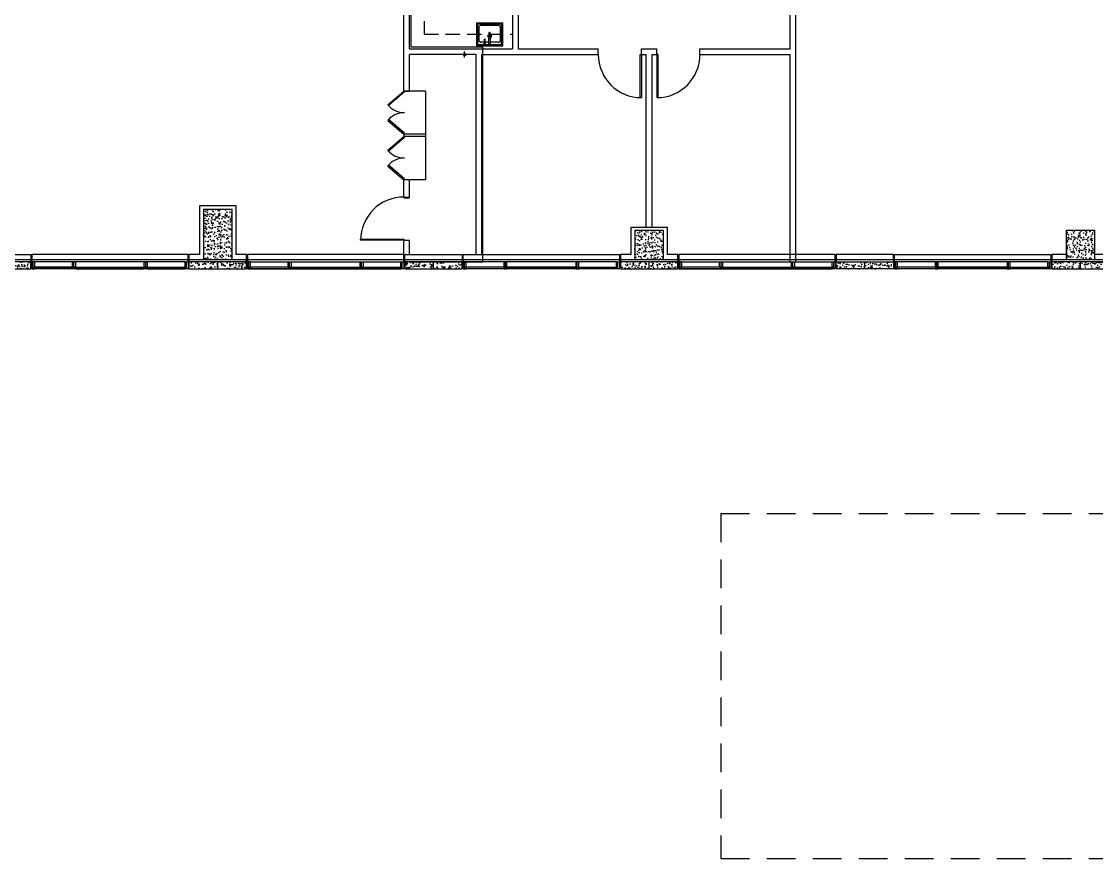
# Model space of a CAD drawing. Header units: inches. Extents: x -744 to 10613, y 1541 to 7685.
# Drawn here: x 6904 to 7801, y 4818 to 5517 of the extents above; entities that cross this region are included whole.
import ezdxf

# ---------------------------------------------------------------- set-up
doc = ezdxf.new("R2010")
doc.units = ezdxf.units.IN
doc.header["$LTSCALE"] = 96
doc.header["$MEASUREMENT"] = 0
doc.header["$PDSIZE"] = 1.5
for name, pattern in [('DASHED3', [0.4, 0.25, -0.15]), ('HIDDEN', [0.375, 0.25, -0.125]), ('HIDDEN2', [0.1875, 0.125, -0.0625])]:
    doc.linetypes.add(name, pattern=pattern)
doc.layers.get('0').update_dxf_attribs({"linetype": 'CONTINUOUS'})
doc.layers.get('DEFPOINTS').update_dxf_attribs({"linetype": 'CONTINUOUS'})
for name, color, linetype in [('A-TXT', 4, 'CONTINUOUS'), ('A_0_CONST', 11, 'CONTINUOUS'), ('A_1-8_COL', 7, 'CONTINUOUS'), ('A_1-8_COL_H', 6, 'CONTINUOUS'), ('A_1-8_CW_GLASS', 1, 'CONTINUOUS'), ('A_1-8_CW_GYP', 2, 'CONTINUOUS'), ('A_1-8_CW_MULL', 2, 'CONTINUOUS'), ('A_1-8_CW_PC', 2, 'CONTINUOUS'), ('A_1-8_CW_PC_H', 6, 'CONTINUOUS'), ('A_1-8_CW_SILL', 9, 'CONTINUOUS'), ('A_1-8_WALL_TP', 193, 'CONTINUOUS'), ('A_1_CW_GLASS', 1, 'CONTINUOUS'), ('A_1_CW_GYP', 2, 'CONTINUOUS'), ('A_1_CW_MULL', 2, 'CONTINUOUS'), ('A_1_CW_SILL', 9, 'CONTINUOUS'), ('A_1_CW_SLAB', 66, 'CONTINUOUS'), ('A_1_DR_PLN', 30, 'CONTINUOUS'), ('A_1_WALL_IN', 2, 'CONTINUOUS'), ('BUILT- IN', 1, 'CONTINUOUS'), ('I-EQUIPMENT', 1, 'CONTINUOUS'), ('overhead', 3, 'HIDDEN'), ('PR-FLA', 8, 'DASHED3')]:
    doc.layers.add(name, color=color, linetype=linetype)

# ---------------------------------------------------------------- blocks, each defined once
blk = doc.blocks.new('PRE_1-8_COL1')
at = {"layer": 'A_1-8_CW_PC_H'}
h = blk.add_hatch(dxfattribs=at)
h.set_pattern_fill('AR-CONC', color=256, style=0)
h.set_pattern_definition([(50, (-5100, -6744), (7.172602, -0.6275213), [0.75, -8.25]), (355, (-5100, -6744), (-1.3875133, 7.5219213), [0.6, -6.6]), (100.4514, (-5099.402, -6744.052), (5.785094, 6.8943954), [0.637402, -7.011421]), (46.1842, (-5100, -6742), (10.6724105, -1.65519), [1.125, -12.375]), (96.6356, (-5099.111, -6742.138), (9.346627, 9.741179), [0.956103, -10.51713]), (351.1842, (-5100, -6742), (9.34662, 9.741186), [0.9, -9.9]), (21, (-5099, -6742.5), (5.9690705, -4.026189), [0.75, -8.25]), (326, (-5099, -6742.5), (2.433153, 7.2515005), [0.6, -6.6]), (71.4514, (-5098.5026, -6742.8355), (8.4022263, 3.225305), [0.637402, -7.011421]), (37.5, (-5100, -6744), (0.12159855, 3.3289385), [0, -6.52, 0, -6.7, 0, -6.625]), (7.5, (-5100, -6744), (2.6306954, 3.9441171), [0, -3.82, 0, -6.37, 0, -2.525]), (327.5, (-5102.23, -6744), (5.3382244, -0.2255487), [0, -2.5, 0, -7.8, 0, -10.35]), (317.5, (-5103.23, -6744), (5.8318617, 1.0010498), [0, -3.25, 0, -5.18, 0, -7.35])])
h.paths.add_polyline_path([(-24, -6), (24, -6), (24, 0), (-24, 0)])
at = {"layer": 'A_0_CONST'}
blk.add_line((0, 0), (0, -6), dxfattribs=at)
at = {"layer": 'A_1-8_CW_PC'}
blk.add_lwpolyline([(-24, -6), (24, -6), (24, 0), (-24, 0)], close=True, dxfattribs=at)
blk = doc.blocks.new('MUL_1-8_EX1')
at = {"layer": 'A_0_CONST'}
blk.add_line((0, 0), (0, -6), dxfattribs=at)
at = {"layer": 'A_1-8_CW_MULL'}
blk.add_lwpolyline([(0.5, -1.5), (1.25, -1.5), (1.25, -6), (-1.25, -6), (-1.25, -1.5), (-0.5, -1.5), (-0.5, -0.5), (-1.25, -0.5), (-1.25, 0), (1.25, 0), (1.25, -0.5), (0.5, -0.5)], close=True, dxfattribs=at)
blk = doc.blocks.new('MUL_1-8_EX2')
at = {"layer": 'A_0_CONST'}
blk.add_line((0, 0), (0, -6), dxfattribs=at)
at = {"layer": 'A_1-8_CW_MULL'}
blk.add_lwpolyline([(-1.25, -6), (-1.25, 0), (1.25, 0), (1.25, -0.5), (0.5, -0.5), (0.5, -1.5), (1.25, -1.5), (1.25, -6)], close=True, dxfattribs=at)
blk = doc.blocks.new('COL_1-8_24X24')
at = {"layer": 'A_1-8_COL_H'}
h = blk.add_hatch(dxfattribs=at)
h.set_pattern_fill('AR-CONC,_I', color=256, style=2)
h.set_pattern_definition([(50, (-6180, -6718.462), (7.172602, -0.6275213), [0.75, -8.25]), (355, (-6180, -6718.462), (-1.3875133, 7.5219213), [0.6, -6.6]), (100.4514, (-6179.402, -6718.5144), (5.785094, 6.8943954), [0.637402, -7.011421]), (46.1842, (-6180, -6716.462), (10.6724105, -1.65519), [1.125, -12.375]), (96.6356, (-6179.111, -6716.6), (9.346627, 9.741179), [0.956103, -10.51713]), (351.1842, (-6180, -6716.462), (9.34662, 9.741186), [0.9, -9.9]), (21, (-6179, -6716.962), (5.9690705, -4.026189), [0.75, -8.25]), (326, (-6179, -6716.962), (2.4331533, 7.2515005), [0.6, -6.6]), (71.4514, (-6178.5026, -6717.2976), (8.4022263, 3.225305), [0.637402, -7.011421]), (37.5, (-6180, -6718.462), (0.12159855, 3.32893854), [0, -6.52, 0, -6.7, 0, -6.625]), (7.5, (-6180, -6718.462), (2.6306954, 3.9441171), [0, -3.82, 0, -6.37, 0, -2.525]), (327.5, (-6182.23, -6718.462), (5.3382244, -0.2255487), [0, -2.5, 0, -7.8, 0, -10.35]), (317.5, (-6183.23, -6718.462), (5.8318617, 1.0010498), [0, -3.25, 0, -5.18, 0, -7.35])])
h.paths.add_polyline_path([(-12, -12), (12, -12), (12, 12), (-12, 12)])
at = {"layer": 'A_0_CONST'}
blk.add_point((0, 0), dxfattribs=at)
at = {"layer": 'A_1-8_COL'}
blk.add_lwpolyline([(-12, -12), (12, -12), (12, 12), (-12, 12)], close=True, dxfattribs=at)
blk = doc.blocks.new('MUL_1_EX2')
at = {"layer": 'A_0_CONST'}
blk.add_line((0, 0), (0, -6), dxfattribs=at)
at = {"layer": 'A_1_CW_MULL'}
blk.add_lwpolyline([(-1.25, -6), (-1.25, 0), (1.25, 0), (1.25, -0.5), (0.5, -0.5), (0.5, -1.5), (1.25, -1.5), (1.25, -6)], close=True, dxfattribs=at)
blk = doc.blocks.new('MUL_1_EX1')
at = {"layer": 'A_0_CONST'}
blk.add_line((0, 0), (0, -6), dxfattribs=at)
at = {"layer": 'A_1_CW_MULL'}
blk.add_lwpolyline([(-0.5, -1.5), (-1.25, -1.5), (-1.25, -6), (1.25, -6), (1.25, -1.5), (0.5, -1.5), (0.5, -0.5), (1.25, -0.5), (1.25, 0), (-1.25, 0), (-1.25, -0.5), (-0.5, -0.5)], close=True, dxfattribs=at)
blk = doc.blocks.new('sink2219')
at = {"layer": 'I-EQUIPMENT'}
for p, q in [((-9, -4.75), (-9, -15.25)), ((-7.25, -3), (-0.6, -3)), ((-0.62, -2), (-0.38, -11)), ((0.62, -2), (0.38, -11)), ((0.6, -3), (3.48, -3)), ((3.38, -2), (3.75, -5.5)), ((4.62, -2), (4.25, -5.5)), ((4.52, -3), (7.25, -3)), ((9, -15.25), (9, -4.75)), ((-7.25, -17), (7.25, -17))]:
    blk.add_line(p, q, dxfattribs=at)
for points in [[(11, 0), (-11, 0), (-11, -19), (11, -19)], [(10, -1), (-10, -1), (-10, -18), (10, -18)]]:
    blk.add_lwpolyline(points, close=True, dxfattribs=at)
for radius in [1.5, 1]:
    blk.add_circle((0, -7.98), radius, dxfattribs=at)
for centre, radius, start, end in [((-7.25, -4.75), 1.75, 90, 180), ((0, -2), 0.625, 356.81772, 183.18228), ((4, -2), 0.625, 347.76899, 192.23101), ((4, -5.5), 0.25, 180, 0), ((7.25, -4.75), 1.75, 0, 90), ((-7.25, -15.25), 1.75, 180, 270), ((0, -11), 0.375, 180, 0), ((7.25, -15.25), 1.75, 270, 0)]:
    blk.add_arc(centre, radius, start, end, dxfattribs=at)

msp = doc.modelspace()

# ---------------------------------------------------------------- hatches: boundary and pattern name
at = {"layer": 'A_1-8_COL_H', "linetype": 'Continuous'}
h = msp.add_hatch(dxfattribs=at)
h.set_pattern_fill('AR-CONC', color=256, angle=720, style=0)
h.set_pattern_definition([(50, (59930.233, 43616.4945), (7.1726018, -0.62752135), [0.75, -8.25]), (355, (59930.233, 43616.4945), (-1.3875133, 7.5219213), [0.6, -6.6]), (100.4514, (59930.831, 43616.442), (5.7850938, 6.8943954), [0.6374019, -7.0114211]), (46.1842, (59930.233, 43618.4945), (10.6724105, -1.6551901), [1.125, -12.375]), (96.6356, (59931.122, 43618.357), (9.346627, 9.7411787), [0.9561029, -10.51713]), (351.1842, (59930.233, 43618.494), (9.3466195, 9.741186), [0.9, -9.9]), (21, (59931.233, 43617.9945), (5.9690705, -4.0261889), [0.75, -8.25]), (326, (59931.233, 43617.9945), (2.4331533, 7.25150045), [0.6, -6.6]), (71.4514, (59931.7305, 43617.659), (8.4022263, 3.225305), [0.6374019, -7.0114211]), (37.5, (59930.233, 43616.4945), (0.12159855, 3.32893854), [0, -6.52, 0, -6.7, 0, -6.625]), (7.5, (59930.233, 43616.4945), (2.63069537, 3.94411712), [0, -3.82, 0, -6.37, 0, -2.525]), (327.5, (59928.003, 43616.4945), (5.33822436, -0.22554872), [0, -2.5, 0, -7.8, 0, -10.35]), (317.5, (59927.003, 43616.4945), (5.8318617, 1.00104982), [0, -3.25, 0, -5.18, 0, -7.35])])
h.paths.add_polyline_path([(7056, 5346), (7080, 5346), (7080, 5360), (7056, 5360)])
h.paths.add_polyline_path([(7056, 5342), (7080, 5342), (7080, 5346), (7056, 5346)])
at = {"layer": 'A_1-8_COL_H'}
h = msp.add_hatch(dxfattribs=at)
h.set_pattern_fill('AR-CONC,_I', color=256, angle=720, style=2)
h.set_pattern_definition([(230, (13248, 12048.462), (-7.172602, 0.6275213), [0.75, -8.25]), (175, (13248, 12048.462), (1.3875133, -7.5219213), [0.6, -6.6]), (280.4514, (13247.402, 12048.5144), (-5.785094, -6.8943954), [0.637402, -7.011421]), (226.1842, (13248, 12046.462), (-10.6724105, 1.65519), [1.125, -12.375]), (276.6356, (13247.111, 12046.6), (-9.346627, -9.741179), [0.956103, -10.51713]), (171.1842, (13248, 12046.462), (-9.34662, -9.741186), [0.9, -9.9]), (201, (13247, 12046.962), (-5.9690705, 4.026189), [0.75, -8.25]), (146, (13247, 12046.962), (-2.4331533, -7.2515005), [0.6, -6.6]), (251.4514, (13246.5026, 12047.2976), (-8.4022263, -3.225305), [0.637402, -7.011421]), (217.5, (13248, 12048.462), (-0.12159855, -3.32893854), [0, -6.52, 0, -6.7, 0, -6.625]), (187.5, (13248, 12048.462), (-2.6306954, -3.9441171), [0, -3.82, 0, -6.37, 0, -2.525]), (147.5, (13250.23, 12048.462), (-5.3382244, 0.2255487), [0, -2.5, 0, -7.8, 0, -10.35]), (137.5, (13251.23, 12048.462), (-5.8318617, -1.0010498), [0, -3.25, 0, -5.18, 0, -7.35])])
h.paths.add_polyline_path([(7080, 5342), (7056, 5342), (7056, 5318), (7080, 5318)])

# ---------------------------------------------------------------- linework, layer by layer
at = {"layer": 'A-TXT', "color": 1, "linetype": 'Continuous'}
for p, q in [((7229.29, 5495.04), (7229.29, 5574.58)), ((7289.29, 5495.04), (7229.29, 5495.04)), ((7289.29, 5315.96), (7289.29, 5495.04)), ((7229.29, 5315.96), (7289.29, 5315.96))]:
    msp.add_line(p, q, dxfattribs=at)
at = {"layer": 'A_1-8_COL'}
for p, q in [((7056, 5360), (7056, 5318)), ((7056, 5360), (7080, 5360)), ((7080, 5318), (7080, 5360)), ((7056, 5318), (7080, 5318))]:
    msp.add_line(p, q, dxfattribs=at)
at = {"layer": 'A_1-8_CW_GLASS'}
for p, q in [((7126.75, 5311.5), (7095.25, 5311.5)), ((7129.25, 5311.5), (7186.75, 5311.5)), ((7189.25, 5311.5), (7220.75, 5311.5)), ((7306.75, 5311.5), (7275.25, 5311.5)), ((7366.75, 5311.5), (7309.25, 5311.5)), ((7369.25, 5311.5), (7400.75, 5311.5)), ((7486.75, 5311.5), (7455.25, 5311.5)), ((7489.25, 5311.5), (7546.75, 5311.5)), ((7549.25, 5311.5), (7580.75, 5311.5)), ((7666.75, 5311.5), (7635.25, 5311.5)), ((7726.75, 5311.5), (7669.25, 5311.5)), ((7729.25, 5311.5), (7760.75, 5311.5)), ((7095.25, 5310.5), (7126.75, 5310.5)), ((7129.25, 5310.5), (7186.75, 5310.5)), ((7220.75, 5310.5), (7189.25, 5310.5)), ((7275.25, 5310.5), (7306.75, 5310.5)), ((7366.75, 5310.5), (7309.25, 5310.5)), ((7400.75, 5310.5), (7369.25, 5310.5)), ((7455.25, 5310.5), (7486.75, 5310.5)), ((7489.25, 5310.5), (7546.75, 5310.5)), ((7580.75, 5310.5), (7549.25, 5310.5)), ((7635.25, 5310.5), (7666.75, 5310.5)), ((7726.75, 5310.5), (7669.25, 5310.5)), ((7760.75, 5310.5), (7729.25, 5310.5))]:
    msp.add_line(p, q, dxfattribs=at)
at = {"layer": 'A_1-8_CW_GYP'}
for points in [[(6864, 5316), (6864, 5322), (6912, 5322), (6912, 5316)], [(7224, 5316), (7224, 5322), (7272, 5322), (7272, 5316)], [(7632, 5316), (7632, 5322), (7584, 5322), (7584, 5316)], [(7776, 5322), (7764, 5322), (7764, 5316)], [(7812, 5316), (7812, 5322), (7800, 5322)]]:
    msp.add_lwpolyline(points, dxfattribs=at)
at = {"layer": 'A_1-8_CW_SILL'}
for p, q in [((7095.25, 5316), (7220.75, 5316)), ((7400.75, 5316), (7275.25, 5316)), ((7455.25, 5316), (7580.75, 5316)), ((7760.75, 5316), (7635.25, 5316)), ((7095.25, 5310), (7220.75, 5310)), ((7400.75, 5310), (7275.25, 5310)), ((7455.25, 5310), (7580.75, 5310)), ((7760.75, 5310), (7635.25, 5310))]:
    msp.add_line(p, q, dxfattribs=at)
for points in [[(7043.25, 5316), (7043.25, 5322), (6912.75, 5322), (6912.75, 5316)], [(7223.25, 5316), (7223.25, 5322), (7092.75, 5322), (7092.75, 5316)], [(7272.75, 5316), (7272.75, 5322), (7403.25, 5322), (7403.25, 5316)], [(7583.25, 5316), (7583.25, 5322), (7452.75, 5322), (7452.75, 5316)], [(7632.75, 5316), (7632.75, 5322), (7763.25, 5322), (7763.25, 5316)]]:
    msp.add_lwpolyline(points, dxfattribs=at)
at = {"layer": 'A_1-8_WALL_TP', "linetype": 'HIDDEN2'}
msp.add_lwpolyline([(7240.13, 5534.88), (7240.13, 5505.88), (7313.88, 5505.88)], dxfattribs=at)
at = {"layer": 'A_1_CW_GLASS'}
for p, q in [((6946.75, 5311.5), (6915.25, 5311.5)), ((6949.25, 5311.5), (7006.75, 5311.5)), ((7009.25, 5311.5), (7040.75, 5311.5)), ((6946.75, 5310.5), (6915.25, 5310.5)), ((6949.25, 5310.5), (7006.75, 5310.5)), ((7009.25, 5310.5), (7040.75, 5310.5))]:
    msp.add_line(p, q, dxfattribs=at)
at = {"layer": 'A_1_CW_GYP'}
for points in [[(7053, 5322), (7053, 5363), (7083, 5363), (7083, 5322)], [(7413, 5322), (7413, 5345), (7443, 5345), (7443, 5322)], [(7053, 5322), (7044, 5322), (7044, 5316)], [(7092, 5316), (7092, 5322), (7083, 5322)], [(7413, 5322), (7404, 5322), (7404, 5316)], [(7452, 5316), (7452, 5322), (7443, 5322)]]:
    msp.add_lwpolyline(points, dxfattribs=at)
at = {"layer": 'A_1_CW_SILL'}
for p, q in [((7040.75, 5316), (6915.25, 5316)), ((6946.75, 5310), (6915.25, 5310)), ((6949.25, 5310), (7006.75, 5310)), ((7009.25, 5310), (7040.75, 5310))]:
    msp.add_line(p, q, dxfattribs=at)
at = {"layer": 'A_1_CW_SLAB'}
for points in [[(7052, 5318), (8884, 5318), (8884, 6682), (7052, 6682)], [(6692, 5498), (6692, 5498), (6692, 5318), (7052, 5318), (7052, 5318)]]:
    msp.add_lwpolyline(points, dxfattribs=at)
at = {"layer": 'A_1_DR_PLN'}
for points in [[(7421.56, 5453), (7420.56, 5453), (7420.56, 5489), (7421.56, 5489)], [(7434.44, 5453), (7435.44, 5453), (7435.44, 5489), (7434.44, 5489)], [(7187.25, 5334), (7187.25, 5335), (7223.25, 5335), (7223.25, 5334)]]:
    msp.add_lwpolyline(points, close=True, dxfattribs=at)
for centre, start, end in [((7421.56, 5489), 180, 270), ((7434.44, 5489), 270, 0), ((7223.25, 5334), 90, 180)]:
    msp.add_arc(centre, 36, start, end, dxfattribs=at)
at = {"layer": 'A_1_WALL_IN'}
for p, q in [((7545.56, 5493.88), (7545.56, 5775)), ((7550.44, 5489), (7550.44, 5775)), ((7318.75, 5622.66), (7318.75, 5493.88)), ((7223.25, 5458.55), (7223.25, 5578.79)), ((7228.13, 5493.88), (7228.13, 5568.15)), ((7313.88, 5570), (7313.88, 5493.88)), ((7228.13, 5493.88), (7313.88, 5493.88)), ((7318.75, 5493.88), (7385.56, 5493.88)), ((7385.56, 5489), (7385.56, 5493.88)), ((7421.56, 5489), (7421.56, 5493.88)), ((7421.56, 5493.88), (7434.44, 5493.88)), ((7434.44, 5489), (7434.44, 5493.88)), ((7470.44, 5489), (7470.44, 5493.88)), ((7470.44, 5493.88), (7545.56, 5493.88)), ((7283.25, 5489), (7228.13, 5489)), ((7228.13, 5458.55), (7228.13, 5489)), ((7283.25, 5489), (7283.25, 5322)), ((7288.13, 5489), (7385.56, 5489)), ((7288.13, 5489), (7288.13, 5322)), ((7421.56, 5489), (7425.56, 5489)), ((7425.56, 5345), (7425.56, 5489)), ((7430.44, 5345), (7430.44, 5489)), ((7430.44, 5489), (7434.44, 5489)), ((7470.44, 5489), (7545.56, 5489)), ((7545.56, 5316), (7545.56, 5489)), ((7550.44, 5316), (7550.44, 5489)), ((7223.25, 5458.55), (7228.13, 5458.55)), ((7223.25, 5440.42), (7223.25, 5440.67)), ((7223.25, 5422.55), (7223.25, 5420.55)), ((7223.25, 5370), (7223.25, 5384.55)), ((7228.13, 5370), (7228.13, 5384.55)), ((7223.25, 5370), (7228.13, 5370)), ((7223.25, 5369.5), (7228.13, 5369.5)), ((7223.25, 5321), (7223.25, 5334)), ((7223.25, 5334), (7228.13, 5334)), ((7228.13, 5322), (7228.13, 5334))]:
    msp.add_line(p, q, dxfattribs=at)
at = {"layer": 'BUILT- IN'}
for points in [[(7223.25, 5458.55), (7223.92, 5457.77), (7210.6, 5446.35), (7209.93, 5447.13)], [(7223.25, 5422.55), (7223.92, 5423.32), (7210.6, 5434.74), (7209.93, 5433.96)], [(7223.25, 5420.55), (7223.92, 5419.77), (7210.6, 5408.35), (7209.93, 5409.13)], [(7223.25, 5384.55), (7223.92, 5385.32), (7210.6, 5396.74), (7209.93, 5395.96)]]:
    msp.add_lwpolyline(points, close=True, dxfattribs=at)
for centre, start, end in [((7223.17, 5457.48), 218.02701, 272.55058), ((7223.17, 5423.61), 87.44942, 141.97299), ((7223.17, 5419.48), 218.02701, 272.55058), ((7223.17, 5385.61), 87.44942, 141.97299)]:
    msp.add_arc(centre, 16.81, start, end, dxfattribs=at)
at = {"layer": 'DEFPOINTS', "linetype": 'Continuous'}
msp.add_line((7274, 5486.52), (7274, 5491.66), dxfattribs=at)
msp.add_circle((7274, 5489), 1, dxfattribs=at)
at = {"layer": 'overhead', "linetype": 'HIDDEN', "ltscale": 20}
for p, q in [((7241.25, 5458.55), (7223.25, 5458.55)), ((7241.25, 5458.55), (7241.25, 5384.55)), ((7241.25, 5422.55), (7223.25, 5422.55)), ((7241.25, 5420.55), (7223.25, 5420.55)), ((7241.25, 5384.55), (7223.25, 5384.55))]:
    msp.add_line(p, q, dxfattribs=at)
at = {"layer": 'PR-FLA'}
for p, q in [((7487.73, 5106), (7487.73, 4818)), ((7487.73, 5106), (8884, 5106)), ((7487.73, 4818), (9650, 4818))]:
    msp.add_line(p, q, dxfattribs=at)

# ---------------------------------------------------------------- block references
at = {"rotation": 180}
for name, p in [('COL_1-8_24X24', (7428, 5330)), ('COL_1-8_24X24', (7788, 5330)), ('PRE_1-8_COL1', (6888, 5310)), ('MUL_1_EX2', (7042, 5310)), ('PRE_1-8_COL1', (7068, 5310)), ('MUL_1-8_EX1', (7128, 5310)), ('MUL_1-8_EX1', (7188, 5310)), ('MUL_1-8_EX2', (7222, 5310)), ('PRE_1-8_COL1', (7248, 5310)), ('MUL_1-8_EX2', (7402, 5310)), ('PRE_1-8_COL1', (7428, 5310)), ('MUL_1-8_EX1', (7488, 5310)), ('MUL_1-8_EX1', (7548, 5310)), ('MUL_1-8_EX2', (7582, 5310)), ('MUL_1-8_EX2', (7762, 5310)), ('PRE_1-8_COL1', (7788, 5310))]:
    msp.add_blockref(name, p, dxfattribs=at)
at = {"xscale": -1, "rotation": 180}
for name, p in [('MUL_1_EX2', (6914, 5310)), ('MUL_1_EX1', (6948, 5310)), ('MUL_1_EX1', (7008, 5310)), ('MUL_1-8_EX2', (7094, 5310)), ('MUL_1-8_EX2', (7274, 5310)), ('MUL_1-8_EX1', (7308, 5310)), ('MUL_1-8_EX1', (7368, 5310)), ('MUL_1-8_EX2', (7454, 5310)), ('PRE_1-8_COL1', (7608, 5310)), ('MUL_1-8_EX2', (7634, 5310)), ('MUL_1-8_EX1', (7668, 5310)), ('MUL_1-8_EX1', (7728, 5310))]:
    msp.add_blockref(name, p, dxfattribs=at)
at = {"layer": 'I-EQUIPMENT', "rotation": 180}
msp.add_blockref('sink2219', (7294.88, 5496.25), dxfattribs=at)

doc.saveas('drawing.dxf')
